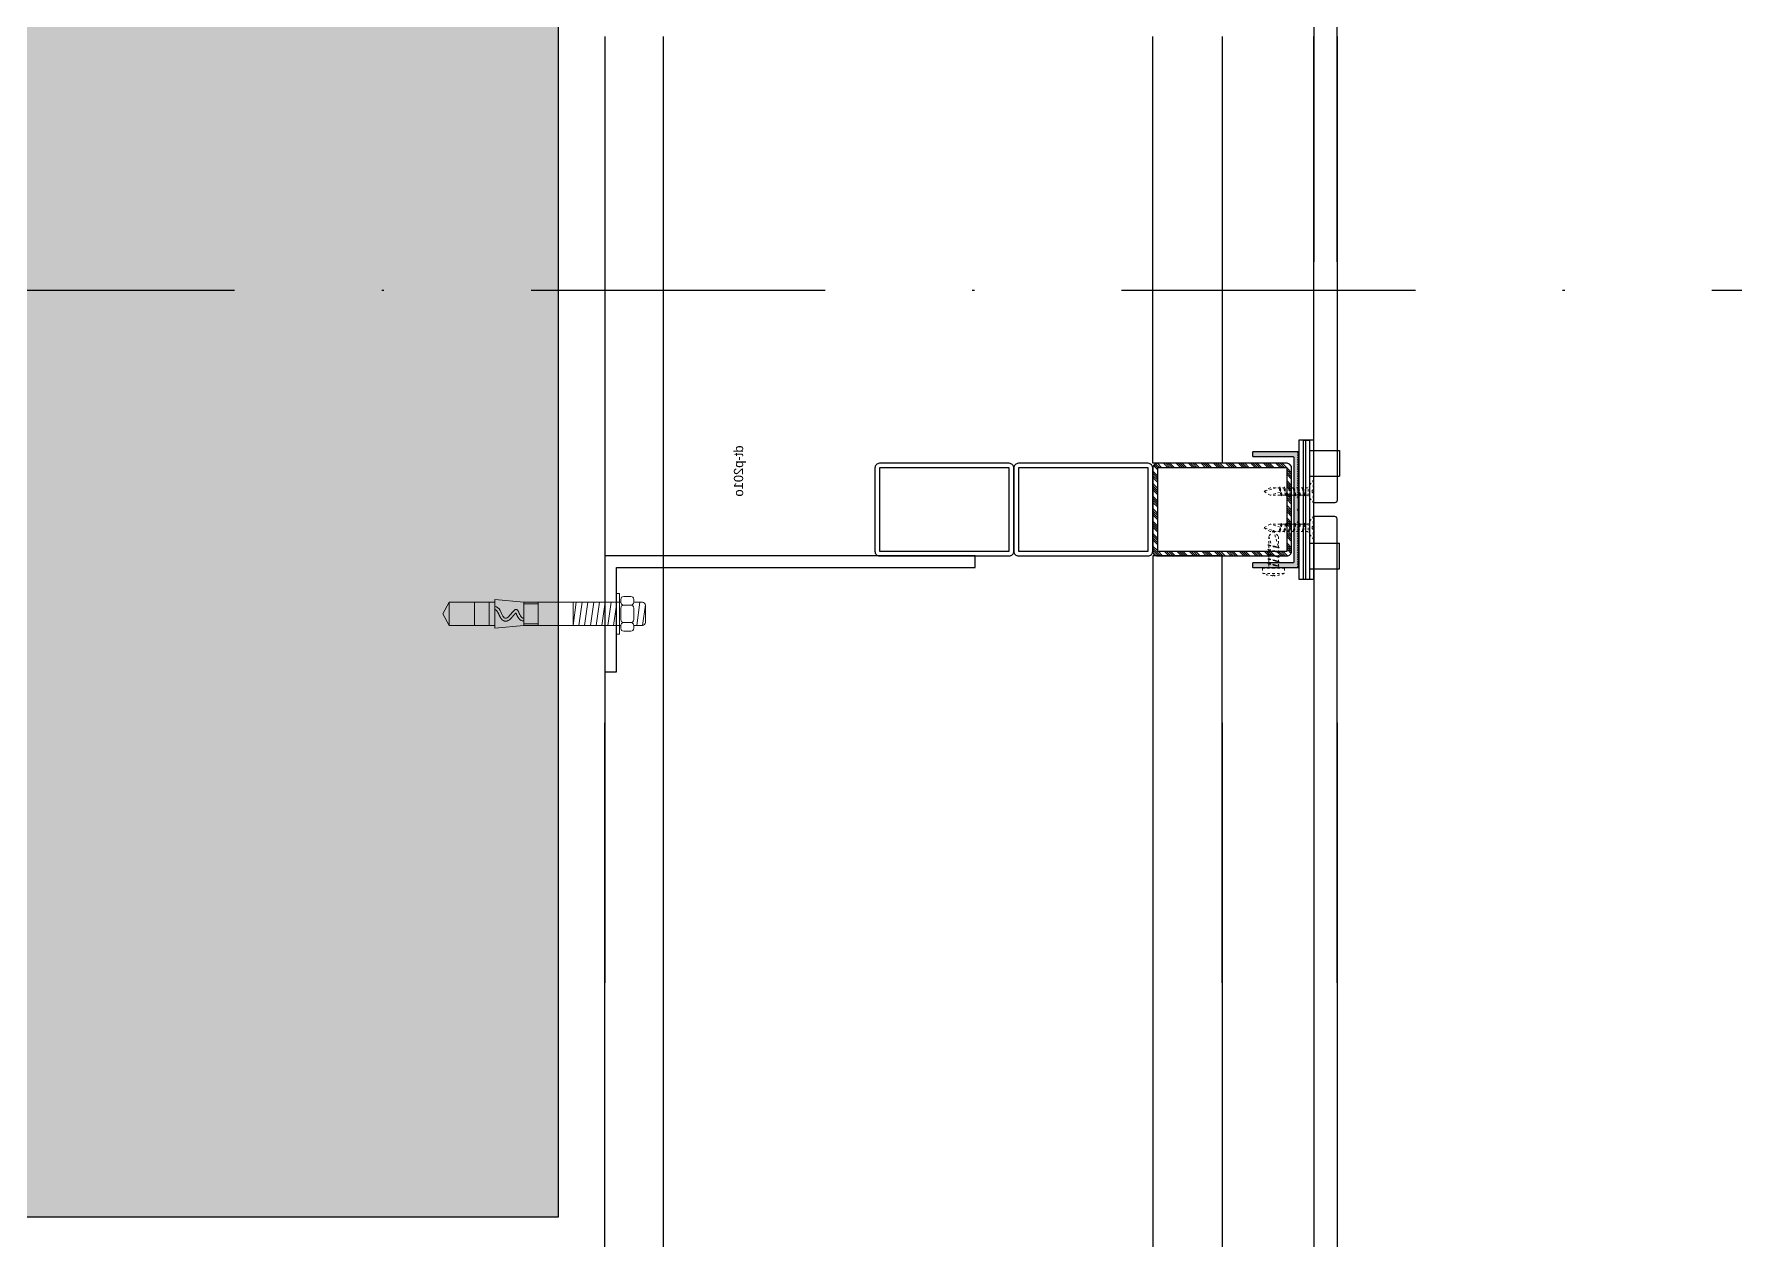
# Model space of a CAD drawing. Header units: inches. Extents: x -772 to 6765, y -813 to 4093.
# Drawn here: x 5967.3 to 6040.8, y -41 to 11.1 of the extents above; entities that cross this region are included whole.
import ezdxf

# ---------------------------------------------------------------- set-up
doc = ezdxf.new("R2010")
doc.units = ezdxf.units.IN
doc.header["$MEASUREMENT"] = 0
doc.linetypes.add('DASHDOT', pattern=[25.4, 12.7, -6.35, 0, -6.35])
doc.linetypes.add('HIDDEN2', pattern=[0.1875, 0.125, -0.0625])
for name, color, linetype in [('aksoy_aksesuar', 40, 'Continuous'), ('aksoy_arkaplan', 8, 'Continuous'), ('aksoy_block', 7, 'Continuous'), ('aksoy_detaytarama', 252, 'Continuous'), ('aksoy_fitil', 1, 'Continuous'), ('aksoy_kapali', 3, 'Continuous'), ('H_FAC_Giydirme', 100, 'Continuous'), ('H_FAC_Kaplama', 41, 'Continuous'), ('H_FAC_Metal', 181, 'Continuous'), ('H_GEN_YalitimIsi', 32, 'BATTING'), ('H_STR_Aks', 250, 'DASHDOT'), ('H_STR_Betonarme', 4, 'Continuous'), ('H_STR_BetonarmeTarama', 251, 'Continuous')]:
    doc.layers.add(name, color=color, linetype=linetype)
for name, color, linetype, lineweight in [('aksoy_vida', 8, 'Continuous', 0), ('KLIPS', 230, 'Continuous', 15), ('PROFIL', 5, 'Continuous', 18)]:
    doc.layers.add(name, color=color, linetype=linetype, lineweight=lineweight)
doc.styles.get("Standard").update_dxf_attribs({"font": 'arial.ttf'})
doc.linetypes.add('BATTING', pattern='A,0.00254,-2.54,[134,ltypeshp.shx,S=2.54,R=0,X=-2.54,Y=0],-5.08,[134,ltypeshp.shx,S=2.54,R=180,X=2.54,Y=0],-2.54', length=10.16254)

# ---------------------------------------------------------------- blocks, each defined once
blk = doc.blocks.new('K03 kilps pl')
at = {"layer": 'aksoy_aksesuar'}
for p, q in [((1216.55, 3568.41), (1187.74, 3568.41)), ((1201.05, 3566.91), (1201.05, 3553.91)), ((1212.05, 3566.91), (1212.05, 3553.91)), ((1216.55, 3569.41), (1216.55, 3566.91)), ((1212.05, 3554.91), (1201.05, 3554.91)), ((1212.05, 3553.91), (1201.05, 3553.91))]:
    blk.add_line(p, q, dxfattribs=at)
blk.add_lwpolyline([(1216.55, 3569.41), (1187.74, 3569.41), (1187.74, 3566.91), (1216.55, 3566.91)], dxfattribs=at)
at = {"layer": 'aksoy_fitil'}
blk.add_lwpolyline([(1187.74, 3571.47), (1216.55, 3571.47), (1216.55, 3564.97), (1187.74, 3564.97)], close=True, dxfattribs=at)
blk = doc.blocks.new('3.9x19 YHB VIDA')
at = {"layer": 'aksoy_vida', "linetype": 'HIDDEN2', "ltscale": 0.2}
for p, q in [((475.77, 5471.44), (471.16, 5471.44)), ((471.16, 5471.44), (474.33, 5468.88)), ((471.42, 5471.18), (475.77, 5471.18)), ((478.23, 5468.88), (474.33, 5468.88)), ((474.67, 5468.88), (474.67, 5452.59)), ((475.77, 5471.44), (475.77, 5470.67)), ((475.77, 5470.67), (476.28, 5470.67)), ((476.28, 5470.67), (476.79, 5470.67)), ((476.79, 5470.67), (476.79, 5471.44)), ((476.79, 5471.44), (481.4, 5471.44)), ((481.15, 5471.18), (476.79, 5471.18)), ((477.89, 5468.88), (477.89, 5452.59)), ((481.4, 5471.44), (478.23, 5468.88)), ((474.67, 5455.12), (476.28, 5449.88)), ((474.67, 5452.59), (476.28, 5449.88)), ((477.89, 5452.59), (476.28, 5449.88)), ((476.59, 5456.84), (477.89, 5452.59))]:
    blk.add_line(p, q, dxfattribs=at)
for points in [[(478.23, 5467.28), (474.33, 5466.8), (475, 5466.44), (478.23, 5467.28), (477.69, 5467.63), (474.33, 5466.8)], [(478.23, 5465.28), (474.33, 5464.8), (475, 5464.44), (478.23, 5465.28), (477.69, 5465.63), (474.33, 5464.8)], [(478.23, 5463.28), (474.33, 5462.8), (475, 5462.44), (478.23, 5463.28), (477.69, 5463.63), (474.33, 5462.8)], [(478.23, 5461.28), (474.33, 5460.8), (475, 5460.44), (478.23, 5461.28), (477.69, 5461.63), (474.33, 5460.8)], [(478.23, 5459.28), (474.33, 5458.8), (475, 5458.44), (478.23, 5459.28), (477.69, 5459.63), (474.33, 5458.8)], [(478.23, 5457.28), (474.33, 5456.8), (475, 5456.44), (478.23, 5457.28), (477.69, 5457.63), (474.33, 5456.8)]]:
    blk.add_lwpolyline(points, dxfattribs=at)
blk = doc.blocks.new('4.8x16 YSB muv')
at = {"layer": 'aksoy_vida', "linetype": 'HIDDEN2', "ltscale": 0.2}
for p, q in [((-16, -0.02), (-13.39, 2.06)), ((-13.39, 2.06), (0, 2.06)), ((-9.82, 2.06), (-9.74, 2.38)), ((-9.82, 2.06), (-9.39, 0.32)), ((-9.74, 2.38), (-9.5, 2.06)), ((-9.74, 2.38), (-9.25, 0.43)), ((-9.5, 2.06), (-9.12, 0.54)), ((-9.17, -0.55), (-9.39, 0.32)), ((-8.97, -0.71), (-9.25, 0.43)), ((-8.76, -0.88), (-9.12, 0.54)), ((-7.83, 2.06), (-7.75, 2.38)), ((-7.83, 2.06), (-7.39, 0.32)), ((-7.75, 2.38), (-7.51, 2.06)), ((-7.75, 2.38), (-7.26, 0.43)), ((-7.51, 2.06), (-7.12, 0.54)), ((-7.17, -0.55), (-7.39, 0.32)), ((-6.97, -0.71), (-7.26, 0.43)), ((-6.77, -0.88), (-7.12, 0.54)), ((-5.83, 2.06), (-5.75, 2.38)), ((-5.83, 2.06), (-5.39, 0.32)), ((-5.75, 2.38), (-5.51, 2.06)), ((-5.75, 2.38), (-5.26, 0.43)), ((-5.51, 2.06), (-5.12, 0.54)), ((-5.17, -0.55), (-5.39, 0.32)), ((-4.97, -0.71), (-5.26, 0.43)), ((-4.77, -0.88), (-5.12, 0.54)), ((-3.83, 2.06), (-3.75, 2.38)), ((-3.83, 2.06), (-3.39, 0.32)), ((-3.75, 2.38), (-3.51, 2.06)), ((-3.75, 2.38), (-3.26, 0.43)), ((-3.51, 2.06), (-3.12, 0.54)), ((-3.17, -0.55), (-3.39, 0.32)), ((-2.97, -0.71), (-3.26, 0.43)), ((-2.77, -0.88), (-3.12, 0.54)), ((-1.83, 2.06), (-1.75, 2.38)), ((-1.83, 2.06), (-1.39, 0.32)), ((-1.75, 2.38), (-1.51, 2.06)), ((-1.75, 2.38), (-1.26, 0.43)), ((-1.51, 2.06), (-1.12, 0.54)), ((-1.17, -0.55), (-1.39, 0.32)), ((-0.97, -0.71), (-1.26, 0.43)), ((-0.77, -0.88), (-1.12, 0.54)), ((0.34, 4.77), (0, 4.68)), ((0, 4.68), (0, -4.68)), ((0.34, 4.77), (2.51, 4.64)), ((0.34, 4.77), (0.34, -0.02)), ((2.51, 4.64), (2.51, -0.02)), ((3.27, 0.25), (3.27, -0.02)), ((3.27, 0.25), (3.55, 0.25)), ((-16, -0.02), (-13.39, -2.11)), ((-13.39, -2.11), (0, -2.11)), ((-9.17, -0.55), (-8.78, -2.11)), ((-8.97, -0.71), (-8.54, -2.42)), ((-8.78, -2.11), (-8.54, -2.42)), ((-8.76, -0.88), (-8.45, -2.11)), ((-8.76, -0.88), (-8.76, -0.88)), ((-8.54, -2.42), (-8.45, -2.11)), ((-7.17, -0.55), (-6.78, -2.11)), ((-6.97, -0.71), (-6.54, -2.42)), ((-6.78, -2.11), (-6.54, -2.42)), ((-6.77, -0.88), (-6.46, -2.11)), ((-6.77, -0.88), (-6.77, -0.88)), ((-6.54, -2.42), (-6.46, -2.11)), ((-5.17, -0.55), (-4.78, -2.11)), ((-4.97, -0.71), (-4.54, -2.42)), ((-4.78, -2.11), (-4.54, -2.42)), ((-4.77, -0.88), (-4.46, -2.11)), ((-4.77, -0.88), (-4.77, -0.88)), ((-4.54, -2.42), (-4.46, -2.11)), ((-3.17, -0.55), (-2.78, -2.11)), ((-2.97, -0.71), (-2.54, -2.42)), ((-2.78, -2.11), (-2.54, -2.42)), ((-2.77, -0.88), (-2.46, -2.11)), ((-2.77, -0.88), (-2.77, -0.88)), ((-2.54, -2.42), (-2.46, -2.11)), ((-1.17, -0.55), (-0.78, -2.11)), ((-0.97, -0.71), (-0.54, -2.42)), ((-0.78, -2.11), (-0.54, -2.42)), ((-0.77, -0.88), (-0.46, -2.11)), ((-0.77, -0.88), (-0.77, -0.88)), ((-0.54, -2.42), (-0.46, -2.11)), ((0.34, -4.77), (0, -4.68)), ((0.34, -4.77), (0.34, -0.02)), ((0.34, -4.77), (2.51, -4.64)), ((2.51, -4.64), (2.51, -0.02)), ((3.27, -0.3), (3.27, -0.02)), ((3.27, -0.3), (3.55, -0.3))]:
    blk.add_line(p, q, dxfattribs=at)
for points in [[(-13.39, 2.06), (-9.53, 0.87)], [(-16, -0.02), (-9.22, -2.11)]]:
    blk.add_lwpolyline(points, dxfattribs=at)
for centre, radius, start, end in [((-7.84, -0.1), 11.39, 1.77652, 24.57848), ((-7.62, 0.05), 11.16, 335.17227, 358.20239)]:
    blk.add_arc(centre, radius, start, end, dxfattribs=at)
blk = doc.blocks.new('dt-p202a')
at = {"layer": 'aksoy_detaytarama', "lineweight": 5}
h = blk.add_hatch(color=256, dxfattribs=at)
h.dxf.hatch_style = 1
h.paths.add_polyline_path([(-261.76, 261.76), (-297.76, 261.76), (-297.76, 297.76), (-261.76, 297.76)], flags=16)
h.paths.add_polyline_path([(-259.76, 259.76), (-299.76, 259.76), (-299.76, 299.76), (-259.76, 299.76)])
at = {"layer": 'aksoy_kapali'}
for q in [(233.35, 0), (0, -233.35)]:
    blk.add_line((0, 0), q, dxfattribs=at)
at = {"layer": 'H_FAC_Giydirme', "lineweight": 5}
for points in [[(-259.76, 259.76), (-299.76, 259.76), (-299.76, 299.76), (-259.76, 299.76)], [(-261.76, 261.76), (-297.76, 261.76), (-297.76, 297.76), (-261.76, 297.76)]]:
    blk.add_lwpolyline(points, close=True, dxfattribs=at)
at = {"layer": 'H_FAC_Kaplama', "ltscale": 0.2}
for p, q in [((233.35, 316.26), (-314.26, 316.26)), ((-316.26, 306.26), (-316.26, 314.26)), ((233.35, 306.26), (-316.26, 306.26)), ((-306.26, 301.26), (-314.26, 301.26)), ((-306.26, -233.35), (-306.26, 301.26)), ((-316.26, -233.35), (-316.26, 299.26))]:
    blk.add_line(p, q, dxfattribs=at)
for centre in [(-314.26, 314.26), (-314.26, 299.26)]:
    blk.add_arc(centre, 2, 90.00002, 179.99998, dxfattribs=at)
at = {"layer": 'H_FAC_Metal'}
for p, q in [((-236.64, 266.64), (-266.64, 266.64)), ((-266.64, -233.35), (-266.64, 266.64)), ((233.35, 266.64), (-236.64, 266.64)), ((-236.64, -233.35), (-236.64, 266.64)), ((233.35, 236.64), (-236.64, 236.64))]:
    blk.add_line(p, q, dxfattribs=at)
at = {"layer": 'H_GEN_YalitimIsi', "ltscale": 2.5}
for p, q in [((-50.33, 25.33), (233.35, 25.33)), ((-25.33, 0), (-25.33, -233.35))]:
    blk.add_line(p, q, dxfattribs=at)
at = {"layer": 'aksoy_block'}
blk.add_blockref('3.9x19 YHB VIDA', (-749.58, -5165.18), dxfattribs=at)
at = {"layer": 'aksoy_block', "xscale": -1}
for name, p, rotation in [('4.8x16 YSB muv', (-256.76, 278.04), 180), ('3.9x19 YHB VIDA', (5165.18, 749.58), 90)]:
    blk.add_blockref(name, p, dxfattribs=dict(at, rotation=rotation))
at = {"layer": 'aksoy_block', "rotation": 270}
blk.add_blockref('4.8x16 YSB muv', (-278.04, 256.76), dxfattribs=at)
at = {"layer": 'PROFIL', "rotation": 180}
blk.add_blockref('K03 kilps pl', (921.1, 3871.23), dxfattribs=at)
at = {"layer": 'PROFIL', "xscale": -1, "rotation": 269.9996520120418}
blk.add_blockref('K03 kilps pl', (-3871.24, -921.08), dxfattribs=at)
blk = doc.blocks.new('K01 klips pl')
at = {"layer": 'aksoy_aksesuar'}
for p, q in [((30, 0), (-30, 0)), ((-30, 0), (-30, -2.5)), ((30, 0), (30, -2.5)), ((30, -1), (-30, -1)), ((-30, -2.5), (30, -2.5)), ((-25.5, -2.5), (-25.5, -15.5)), ((-14.5, -2.5), (-14.5, -15.5)), ((14.5, -2.5), (14.5, -15.5)), ((25.5, -2.5), (25.5, -15.5)), ((-25.5, -14.5), (-14.5, -14.5)), ((25.5, -14.5), (14.5, -14.5)), ((-25.5, -15.5), (-14.5, -15.5)), ((25.5, -15.5), (14.5, -15.5))]:
    blk.add_line(p, q, dxfattribs=at)
at = {"layer": 'aksoy_fitil'}
blk.add_lwpolyline([(-30, 2.06), (30, 2.06), (30, -4.44), (-30, -4.44)], close=True, dxfattribs=at)
blk = doc.blocks.new('DBL-10C')
at = {"layer": 'aksoy_vida'}
for p, q in [((0, 75), (-5, 72.25)), ((5, 72.25), (0, 75)), ((-5, 52.5), (-5, 72.25)), ((5, 72.25), (-5, 72.25)), ((5, 52.5), (5, 72.25)), ((5, 61.25), (-5, 61.25)), ((6.25, 52.5), (-6.25, 52.5)), ((-6.25, 52.5), (-5, 40)), ((5, 55), (-5, 55)), ((6.25, 52.5), (5, 40)), ((-5, -1.88), (-5, 40)), ((5, 40), (-5, 40)), ((-4.37, 33.75), (-4.37, 40)), ((4.38, 33.75), (4.38, 40)), ((5, -1.88), (5, 40)), ((5, 33.75), (-5, 33.75)), ((5, 18.75), (-5, 18.75)), ((5, 18.75), (-5, 17.34)), ((5, 16.25), (-5, 14.84)), ((5, 13.75), (-5, 12.34)), ((5, 11.25), (-5, 9.84)), ((5, 8.75), (-5, 7.34)), ((8.75, 0), (-8.75, 0)), ((-8.75, -1.25), (-8.75, 0)), ((5, 6.25), (-5, 4.84)), ((5, 3.75), (-5, 2.34)), ((5, 1.25), (-3.85, 0)), ((8.75, -1.25), (8.75, 0)), ((8.75, -1.25), (-8.75, -1.25)), ((-7.5, -6.25), (-7.5, -3.12)), ((-5, -1.88), (-6.25, -1.88)), ((-3.75, -6.25), (-3.75, -3.12)), ((2.5, -1.88), (-2.5, -1.88)), ((3.75, -6.25), (3.75, -3.12)), ((5, -1.88), (6.25, -1.88)), ((7.5, -6.25), (7.5, -3.12)), ((-5, -7.5), (-6.25, -7.5)), ((-5, -11.25), (-5, -7.5)), ((5, -8.75), (-5, -10.16)), ((5, -11.25), (-3.85, -12.5)), ((3.75, -12.5), (-3.75, -12.5)), ((2.5, -7.5), (-2.5, -7.5)), ((5, -11.25), (5, -7.5)), ((5, -7.5), (6.25, -7.5))]:
    blk.add_line(p, q, dxfattribs=at)
for points in [[(-3.25, 52.5), (-3.01, 51.81), (-2.61, 51.22), (-2.09, 50.71), (-1.48, 50.29), (-0.84, 49.92), (-0.19, 49.6), (0.42, 49.31), (0.95, 49.04), (1.36, 48.78), (1.66, 48.51), (1.85, 48.25), (1.94, 47.98), (1.94, 47.71), (1.85, 47.43), (1.68, 47.14), (1.44, 46.83), (1.13, 46.51), (0.78, 46.18), (0.4, 45.85), (0, 45.51), (-0.39, 45.18), (-0.77, 44.85), (-1.12, 44.54), (-1.42, 44.25), (-1.65, 43.98), (-1.81, 43.73), (-1.9, 43.5), (-1.91, 43.27), (-1.84, 43.06), (-1.68, 42.85), (-1.43, 42.65), (-1.09, 42.44), (-0.66, 42.22), (-0.18, 42), (0.33, 41.75), (0.82, 41.48), (1.26, 41.17), (1.61, 40.83), (1.83, 40.44), (1.88, 40)], [(-1.93, 52.5), (-1.91, 52.45), (-1.88, 52.4), (-1.85, 52.34), (-1.82, 52.28), (-1.78, 52.22), (-1.74, 52.17), (-1.69, 52.11), (-1.65, 52.05), (-1.61, 52), (-1.56, 51.95), (-1.52, 51.9), (-1.47, 51.86), (-1.42, 51.81), (-1.37, 51.77), (-1.32, 51.73), (-1.27, 51.68), (-1.22, 51.64), (-1.16, 51.6), (-1.11, 51.56), (-1.05, 51.51), (-0.99, 51.47), (-0.93, 51.43), (-0.86, 51.39), (-0.8, 51.35), (-0.73, 51.31), (-0.67, 51.27), (-0.6, 51.23), (-0.53, 51.19), (-0.46, 51.15), (-0.39, 51.11), (-0.32, 51.07), (-0.24, 51.03), (-0.17, 50.99), (-0.1, 50.95), (-0.02, 50.91), (0.05, 50.88), (0.13, 50.84), (0.21, 50.8), (0.28, 50.76), (0.36, 50.73), (0.44, 50.69), (0.51, 50.65), (0.59, 50.62), (0.67, 50.58), (0.74, 50.54), (0.82, 50.5), (0.89, 50.47), (0.97, 50.43), (1.05, 50.39), (1.12, 50.36), (1.2, 50.32), (1.27, 50.28), (1.34, 50.24), (1.42, 50.2), (1.49, 50.16), (1.56, 50.12), (1.63, 50.08), (1.7, 50.04), (1.77, 49.99), (1.84, 49.95), (1.91, 49.91), (1.97, 49.86), (2.04, 49.81), (2.1, 49.77), (2.17, 49.72), (2.23, 49.67), (2.29, 49.62), (2.35, 49.57), (2.41, 49.51), (2.46, 49.46), (2.52, 49.4), (2.57, 49.34), (2.63, 49.28), (2.68, 49.22), (2.73, 49.16), (2.78, 49.09), (2.82, 49.02), (2.87, 48.95), (2.91, 48.88), (2.95, 48.81), (2.98, 48.74), (3.02, 48.66), (3.05, 48.58), (3.07, 48.5), (3.1, 48.42), (3.12, 48.34), (3.14, 48.26), (3.15, 48.18), (3.16, 48.09), (3.17, 48.01), (3.18, 47.93), (3.18, 47.85), (3.18, 47.76), (3.17, 47.68), (3.16, 47.6), (3.15, 47.52), (3.14, 47.45), (3.12, 47.37), (3.1, 47.29), (3.08, 47.22), (3.06, 47.15), (3.04, 47.08), (3.01, 47.01), (2.98, 46.94), (2.95, 46.87), (2.92, 46.81), (2.89, 46.74), (2.85, 46.68), (2.82, 46.62), (2.78, 46.56), (2.74, 46.5), (2.71, 46.45), (2.67, 46.39), (2.63, 46.34), (2.59, 46.28), (2.55, 46.23), (2.51, 46.17), (2.46, 46.12), (2.42, 46.07), (2.38, 46.02), (2.33, 45.97), (2.29, 45.92), (2.24, 45.87), (2.2, 45.82), (2.15, 45.77), (2.11, 45.73), (2.06, 45.68), (2.01, 45.63), (1.97, 45.58), (1.92, 45.54), (1.87, 45.49), (1.82, 45.44), (1.77, 45.4), (1.72, 45.35), (1.67, 45.31), (1.62, 45.26), (1.57, 45.22), (1.52, 45.17), (1.47, 45.12), (1.42, 45.08), (1.37, 45.04), (1.32, 44.99), (1.27, 44.95), (1.22, 44.9), (1.17, 44.86), (1.11, 44.82), (1.06, 44.77), (1.01, 44.73), (0.96, 44.69), (0.91, 44.64), (0.86, 44.6), (0.81, 44.56), (0.76, 44.51), (0.71, 44.47), (0.66, 44.43), (0.61, 44.39), (0.56, 44.35), (0.51, 44.31), (0.47, 44.27), (0.42, 44.23), (0.37, 44.19), (0.32, 44.15), (0.28, 44.11), (0.23, 44.07), (0.19, 44.03), (0.14, 43.99), (0.1, 43.95), (0.06, 43.92), (0.02, 43.88), (-0.03, 43.84), (-0.06, 43.81), (-0.1, 43.78), (-0.14, 43.74), (-0.17, 43.71), (-0.21, 43.68), (-0.24, 43.65), (-0.26, 43.63), (-0.29, 43.61), (-0.31, 43.58), (-0.32, 43.56), (-0.33, 43.54), (-0.34, 43.53), (-0.34, 43.51), (-0.33, 43.49), (-0.32, 43.47), (-0.3, 43.45), (-0.28, 43.44), (-0.25, 43.42), (-0.22, 43.4), (-0.18, 43.38), (-0.13, 43.36), (-0.09, 43.33), (-0.04, 43.31), (0.01, 43.29), (0.07, 43.26), (0.12, 43.23), (0.18, 43.21), (0.24, 43.18), (0.31, 43.15), (0.37, 43.12), (0.44, 43.09), (0.5, 43.05), (0.57, 43.02), (0.64, 42.99), (0.7, 42.96), (0.77, 42.92), (0.84, 42.89), (0.91, 42.85), (0.98, 42.81), (1.05, 42.78), (1.12, 42.74), (1.2, 42.7), (1.27, 42.66), (1.34, 42.61), (1.41, 42.57), (1.49, 42.53), (1.56, 42.48), (1.63, 42.43), (1.7, 42.38), (1.77, 42.33), (1.85, 42.28), (1.92, 42.23), (1.99, 42.17), (2.06, 42.11), (2.13, 42.05), (2.2, 41.99), (2.27, 41.92), (2.34, 41.85), (2.41, 41.77), (2.48, 41.69), (2.56, 41.59), (2.63, 41.49), (2.7, 41.38), (2.78, 41.26), (2.85, 41.12), (2.92, 40.95), (2.98, 40.76), (3.04, 40.54), (3.09, 40.29), (3.13, 40)]]:
    blk.add_lwpolyline(points, dxfattribs=at)
for centre, start, end in [((-6.25, -3.12), 90, 180), ((-6.25, -6.25), 180, 270), ((-5, -3.12), 0, 90), ((-5, -6.25), 270, 0), ((-2.5, -3.12), 90, 180), ((-2.5, -6.25), 180, 270), ((2.5, -3.12), 0, 90), ((2.5, -6.25), 270, 0), ((5, -3.12), 90, 180), ((5, -6.25), 180, 270), ((6.25, -3.12), 0, 90), ((6.25, -6.25), 270, 0), ((-3.75, -11.25), 180, 270), ((3.75, -11.25), 270, 0)]:
    blk.add_arc(centre, 1.25, start, end, dxfattribs=at)
blk = doc.blocks.new('prf679')
at = {"layer": 'aksoy_detaytarama', "lineweight": 5}
h = blk.add_hatch(color=256, dxfattribs=at)
h.dxf.hatch_style = 1
edge = h.paths.add_edge_path()
edge.add_line((7.37, 10.91), (7.37, -8.89))
edge.add_line((7.37, -8.89), (6.87, -8.27))
edge.add_line((6.87, -8.27), (6.37, -8.89))
edge.add_line((6.37, -8.89), (5.87, -8.27))
edge.add_line((5.87, -8.27), (5.37, -8.89))
edge.add_line((5.37, -8.89), (4.87, -8.27))
edge.add_line((4.87, -8.27), (4.37, -8.89))
edge.add_line((4.37, -8.89), (3.87, -8.27))
edge.add_line((3.87, -8.27), (3.37, -8.89))
edge.add_line((3.37, -8.89), (2.87, -8.27))
edge.add_line((2.87, -8.27), (2.37, -8.89))
edge.add_line((2.37, -8.89), (1.87, -8.27))
edge.add_line((1.87, -8.27), (1.37, -8.89))
edge.add_line((1.37, -8.89), (0.87, -8.27))
edge.add_line((0.87, -8.27), (0.37, -8.89))
edge.add_line((0.37, -8.89), (-0.13, -8.27))
edge.add_line((-0.13, -8.27), (-0.63, -8.89))
edge.add_line((-0.63, -8.89), (-1.13, -8.27))
edge.add_line((-1.13, -8.27), (-1.63, -8.89))
edge.add_line((-1.63, -8.89), (-2.13, -8.27))
edge.add_line((-2.13, -8.27), (-2.63, -8.89))
edge.add_line((-2.63, -8.89), (-3.13, -8.27))
edge.add_line((-3.13, -8.27), (-3.63, -8.89))
edge.add_line((-3.63, -8.89), (-4.13, -8.27))
edge.add_line((-4.13, -8.27), (-4.63, -8.89))
edge.add_line((-4.63, -8.89), (-5.13, -8.27))
edge.add_line((-5.13, -8.27), (-5.63, -8.89))
edge.add_line((-5.63, -8.89), (-6.13, -8.27))
edge.add_line((-6.13, -8.27), (-6.63, -8.89))
edge.add_line((-6.63, -8.89), (-7.13, -8.27))
edge.add_line((-7.13, -8.27), (-7.63, -8.89))
edge.add_line((-7.63, -8.89), (-8.13, -8.27))
edge.add_line((-8.13, -8.27), (-8.63, -8.89))
edge.add_line((-8.63, -8.89), (-9.13, -8.27))
edge.add_line((-9.13, -8.27), (-9.63, -8.89))
edge.add_line((-9.63, -8.89), (-10.13, -8.27))
edge.add_line((-10.13, -8.27), (-10.63, -8.89))
edge.add_line((-10.63, -8.89), (-11.13, -8.27))
edge.add_line((-11.13, -8.27), (-11.63, -8.89))
edge.add_line((-11.63, -8.89), (-12.13, -8.27))
edge.add_line((-12.13, -8.27), (-12.63, -8.77))
edge.add_line((-12.63, -8.77), (-17.13, -8.77))
edge.add_line((-17.13, -8.77), (-17.63, -8.27))
edge.add_line((-17.63, -8.27), (-18.13, -8.77))
edge.add_line((-18.13, -8.77), (-22.63, -8.77))
edge.add_line((-22.63, -8.77), (-23.13, -8.27))
edge.add_line((-23.13, -8.27), (-23.63, -8.89))
edge.add_line((-23.63, -8.89), (-24.13, -8.27))
edge.add_line((-24.13, -8.27), (-24.63, -8.89))
edge.add_line((-24.63, -8.89), (-25.13, -8.27))
edge.add_line((-25.13, -8.27), (-25.63, -8.89))
edge.add_line((-25.63, -8.89), (-26.13, -8.27))
edge.add_line((-26.13, -8.27), (-26.63, -8.89))
edge.add_line((-26.63, -8.89), (-27.13, -8.27))
edge.add_line((-27.13, -8.27), (-27.63, -8.89))
edge.add_line((-27.63, -8.89), (-28.13, -8.27))
edge.add_line((-28.13, -8.27), (-28.63, -8.89))
edge.add_line((-28.63, -8.89), (-29.13, -8.27))
edge.add_line((-29.13, -8.27), (-29.63, -8.89))
edge.add_line((-29.63, -8.89), (-30.13, -8.27))
edge.add_line((-30.13, -8.27), (-30.63, -8.89))
edge.add_line((-30.63, -8.89), (-31.13, -8.27))
edge.add_line((-31.13, -8.27), (-31.63, -8.89))
edge.add_line((-31.63, -8.89), (-32.13, -8.27))
edge.add_line((-32.13, -8.27), (-32.63, -8.89))
edge.add_line((-32.63, -8.89), (-33.13, -8.27))
edge.add_line((-33.13, -8.27), (-33.63, -8.89))
edge.add_line((-33.63, -8.89), (-34.13, -8.27))
edge.add_line((-34.13, -8.27), (-34.63, -8.89))
edge.add_line((-34.63, -8.89), (-35.13, -8.27))
edge.add_line((-35.13, -8.27), (-35.63, -8.89))
edge.add_line((-35.63, -8.89), (-36.13, -8.27))
edge.add_line((-36.13, -8.27), (-36.63, -8.89))
edge.add_line((-36.63, -8.89), (-37.13, -8.27))
edge.add_line((-37.13, -8.27), (-37.63, -8.89))
edge.add_line((-37.63, -8.89), (-38.13, -8.27))
edge.add_line((-38.13, -8.27), (-38.63, -8.89))
edge.add_line((-38.63, -8.89), (-39.13, -8.27))
edge.add_line((-39.13, -8.27), (-39.63, -8.89))
edge.add_line((-39.63, -8.89), (-40.13, -8.27))
edge.add_line((-40.13, -8.27), (-40.63, -8.89))
edge.add_line((-40.63, -8.89), (-41.13, -8.27))
edge.add_line((-41.13, -8.27), (-41.63, -8.89))
edge.add_line((-41.63, -8.89), (-42.13, -8.27))
edge.add_line((-42.13, -8.27), (-42.63, -8.89))
edge.add_line((-42.63, -8.89), (-42.63, 10.91))
edge.add_arc((-42.43, 10.91), 0.2, 90, 180, ccw=False)
edge.add_line((-42.43, 11.11), (-40.83, 11.11))
edge.add_arc((-40.83, 10.91), 0.2, 0, 90, ccw=False)
edge.add_line((-40.63, 10.91), (-40.63, -6.27))
edge.add_arc((-40.13, -6.27), 0.5, 180, 270)
edge.add_line((-40.13, -6.77), (4.87, -6.77))
edge.add_arc((4.87, -6.27), 0.5, 270, 360)
edge.add_line((5.37, -6.27), (5.37, 10.91))
edge.add_arc((5.57, 10.91), 0.2, 90, 180, ccw=False)
edge.add_line((5.57, 11.11), (7.17, 11.11))
edge.add_arc((7.17, 10.91), 0.2, 0, 90, ccw=False)
at = {"layer": 'H_FAC_Giydirme'}
blk.add_lwpolyline([(7.37, 10.91), (7.37, -8.89), (6.87, -8.27), (6.37, -8.89), (5.87, -8.27), (5.37, -8.89), (4.87, -8.27), (4.37, -8.89), (3.87, -8.27), (3.37, -8.89), (2.87, -8.27), (2.37, -8.89), (1.87, -8.27), (1.37, -8.89), (0.87, -8.27), (0.37, -8.89), (-0.13, -8.27), (-0.63, -8.89), (-1.13, -8.27), (-1.63, -8.89), (-2.13, -8.27), (-2.63, -8.89), (-3.13, -8.27), (-3.63, -8.89), (-4.13, -8.27), (-4.63, -8.89), (-5.13, -8.27), (-5.63, -8.89), (-6.13, -8.27), (-6.63, -8.89), (-7.13, -8.27), (-7.63, -8.89), (-8.13, -8.27), (-8.63, -8.89), (-9.13, -8.27), (-9.63, -8.89), (-10.13, -8.27), (-10.63, -8.89), (-11.13, -8.27), (-11.63, -8.89), (-12.13, -8.27), (-12.63, -8.77), (-17.13, -8.77), (-17.63, -8.27), (-18.13, -8.77), (-22.63, -8.77), (-23.13, -8.27), (-23.63, -8.89), (-24.13, -8.27), (-24.63, -8.89), (-25.13, -8.27), (-25.63, -8.89), (-26.13, -8.27), (-26.63, -8.89), (-27.13, -8.27), (-27.63, -8.89), (-28.13, -8.27), (-28.63, -8.89), (-29.13, -8.27), (-29.63, -8.89), (-30.13, -8.27), (-30.63, -8.89), (-31.13, -8.27), (-31.63, -8.89), (-32.13, -8.27), (-32.63, -8.89), (-33.13, -8.27), (-33.63, -8.89), (-34.13, -8.27), (-34.63, -8.89), (-35.13, -8.27), (-35.63, -8.89), (-36.13, -8.27), (-36.63, -8.89), (-37.13, -8.27), (-37.63, -8.89), (-38.13, -8.27), (-38.63, -8.89), (-39.13, -8.27), (-39.63, -8.89), (-40.13, -8.27), (-40.63, -8.89), (-41.13, -8.27), (-41.63, -8.89), (-42.13, -8.27), (-42.63, -8.89), (-42.63, 10.91, -0.414214), (-42.43, 11.11), (-40.83, 11.11, -0.414214), (-40.63, 10.91), (-40.63, -6.27, 0.414214), (-40.13, -6.77), (4.87, -6.77, 0.414214), (5.37, -6.27), (5.37, 10.91, -0.414214), (5.57, 11.11), (7.17, 11.11, -0.414214)], format="xyb", close=True, dxfattribs=at)
blk = doc.blocks.new('40X60X2')
at = {"layer": 'aksoy_detaytarama', "lineweight": 5}
h = blk.add_hatch(dxfattribs=at)
h.set_pattern_fill('ANSI34', color=256, scale=0.2)
h.set_pattern_definition([(45, (-1700576.396, -749301.3155), (-2.694076836, 2.694076836), []), (45, (-1700575.498, -749301.3155), (-2.694076836, 2.694076836), []), (45, (-1700574.6, -749301.3155), (-2.694076836, 2.694076836), []), (45, (-1700573.702, -749301.3155), (-2.694076836, 2.694076836), [])])
edge = h.paths.add_edge_path()
edge.add_line((-0.59, 1.41), (-0.59, 37.41))
edge.add_arc((1.41, 37.41), 2, 90, 180, ccw=False)
edge.add_line((1.41, 39.41), (57.41, 39.41))
edge.add_arc((57.41, 37.41), 2, 0, 90, ccw=False)
edge.add_line((59.41, 37.41), (59.41, 1.41))
edge.add_arc((57.41, 1.41), 2, 270, 360, ccw=False)
edge.add_line((57.41, -0.59), (1.41, -0.59))
edge.add_arc((1.41, 1.41), 2, 180, 270, ccw=False)
h.paths.add_polyline_path([(1.41, 1.41), (1.41, 37.41), (57.41, 37.41), (57.41, 1.41)], flags=16)
at = {"layer": 'H_FAC_Metal'}
blk.add_lwpolyline([(-0.59, 1.41), (-0.59, 37.41, -0.414214), (1.41, 39.41), (57.41, 39.41, -0.414214), (59.41, 37.41), (59.41, 1.41, -0.414214), (57.41, -0.59), (1.41, -0.59, -0.414214)], format="xyb", close=True, dxfattribs=at)
blk.add_lwpolyline([(1.41, 1.41), (1.41, 37.41), (57.41, 37.41), (57.41, 1.41)], close=True, dxfattribs=at)
blk = doc.blocks.new('dt-p201o')
at = {"layer": 'aksoy_arkaplan'}
for points in [[(7.87, -42.57), (43.87, -42.57, -0.414214), (45.87, -44.57), (45.87, -100.57, -0.414214), (43.87, -102.57), (7.87, -102.57, -0.414214), (5.87, -100.57), (5.87, -44.57, -0.414214)], [(7.87, -102.57), (43.87, -102.57, -0.414214), (45.87, -104.57), (45.87, -160.57, -0.414214), (43.87, -162.57), (7.87, -162.57, -0.414214), (5.87, -160.57), (5.87, -104.57, -0.414214)]]:
    blk.add_lwpolyline(points, format="xyb", close=True, dxfattribs=at)
for points in [[(7.87, -44.57), (43.87, -44.57), (43.87, -100.57), (7.87, -100.57)], [(7.87, -104.57), (43.87, -104.57), (43.87, -160.57), (7.87, -160.57)]]:
    blk.add_lwpolyline(points, close=True, dxfattribs=at)
at = {"layer": 'aksoy_kapali'}
blk.add_line((-178.52, 74.07), (230.26, 74.07), dxfattribs=at)
at = {"layer": 'H_FAC_Kaplama', "ltscale": 0.2}
for points in [[(-178.52, -242.19), (21.87, -242.19, 0.414214), (22.87, -241.19), (22.87, -232.19), (-178.52, -232.19)], [(230.26, -242.19), (29.87, -242.19, -0.414214), (28.87, -241.19), (28.87, -232.19), (230.26, -232.19)]]:
    blk.add_lwpolyline(points, format="xyb", dxfattribs=at)
at = {"layer": 'H_FAC_Metal'}
blk.add_lwpolyline([(45.87, 74.07), (95.87, 74.07), (95.87, 69.07), (50.87, 69.07), (50.87, -85.93), (45.87, -85.93)], close=True, dxfattribs=at)
for points in [[(-178.52, -192.57), (5.87, -192.57), (5.87, -162.57), (-178.52, -162.57)], [(230.26, -192.57), (45.87, -192.57), (45.87, -162.57), (230.26, -162.57)]]:
    blk.add_lwpolyline(points, dxfattribs=at)
at = {"layer": 'H_GEN_YalitimIsi', "ltscale": 0.1}
blk.add_line((230.26, 48.74), (-178.52, 48.74), dxfattribs=at)
at = {"lineweight": 5}
blk.add_blockref('prf679', (43.5, -216.8), dxfattribs=at)
at = {"layer": 'aksoy_block', "lineweight": 5, "rotation": 270}
blk.add_blockref('40X60X2', (6.46, -163.16), dxfattribs=at)
at = {"layer": 'aksoy_block', "xscale": -1, "rotation": 180}
blk.add_blockref('3.9x19 YHB VIDA', (-458.26, 5239.24), dxfattribs=at)
at = {"layer": 'aksoy_block', "rotation": 180}
blk.add_blockref('3.9x19 YHB VIDA', (510, 5239.24), dxfattribs=at)
at = {"layer": 'aksoy_block'}
blk.add_blockref('4.8x16 YSB muv', (50.87, -214.73), dxfattribs=at)
at = {"layer": 'aksoy_vida'}
blk.add_blockref('DBL-10C', (70.87, 69.07), dxfattribs=at)
at = {"layer": 'KLIPS', "lineweight": 70}
blk.add_blockref('K01 klips pl', (25.87, -227.75), dxfattribs=at)
at = {"layer": 'aksoy_kapali', "ltscale": 0.5}
blk.add_text('dt-p201o', height=4, dxfattribs=at).set_placement((-1.83, 14.35))
blk = doc.blocks.new('dt-p108a')
at = {"layer": 'H_FAC_Kaplama', "ltscale": 0.2}
blk.add_lwpolyline([(-543.75, -266.26), (-29, -266.26, 0.414214), (-28, -265.26), (-28, -256.26), (-543.75, -256.26)], format="xyb", dxfattribs=at)

msp = doc.modelspace()

# ---------------------------------------------------------------- hatches: boundary and pattern name
at = {"layer": 'H_STR_BetonarmeTarama'}
h = msp.add_hatch(color=256, dxfattribs=at)
h.dxf.hatch_style = 1
h.paths.add_polyline_path([(5910, 40), (5910, -40), (5990, -40), (5990, 40)])

# ---------------------------------------------------------------- linework, layer by layer
at = {"layer": 'H_STR_Aks'}
msp.add_line((6664.509, 0), (-659.052, 0), dxfattribs=at)
at = {"layer": 'H_STR_Betonarme'}
msp.add_lwpolyline([(5910, 40), (5910, -40), (5990, -40), (5990, 40)], close=True, dxfattribs=at)

# ---------------------------------------------------------------- block references
at = {"layer": 'aksoy_block', "lineweight": 5, "xscale": 0.1, "yscale": 0.1, "zscale": 0.1, "rotation": 90}
msp.add_blockref('dt-p108a', (5997, 55.625), dxfattribs=at)
at = {"layer": 'aksoy_block', "color": 2, "lineweight": 5, "yscale": 0.1, "zscale": 0.1}
for name, p, xscale, rotation in [('dt-p201o', (5999.407, -6.871), -0.1, 90), ('dt-p202a', (5992, -42), 0.1, 180)]:
    msp.add_blockref(name, p, dxfattribs=dict(at, xscale=xscale, rotation=rotation))
at = {"layer": 'aksoy_block', "color": 2, "lineweight": 5, "xscale": -0.1, "yscale": 0.1, "zscale": 0.1}
msp.add_blockref('dt-p201o', (5962.857, -49.407), dxfattribs=at)

doc.saveas('drawing.dxf')
